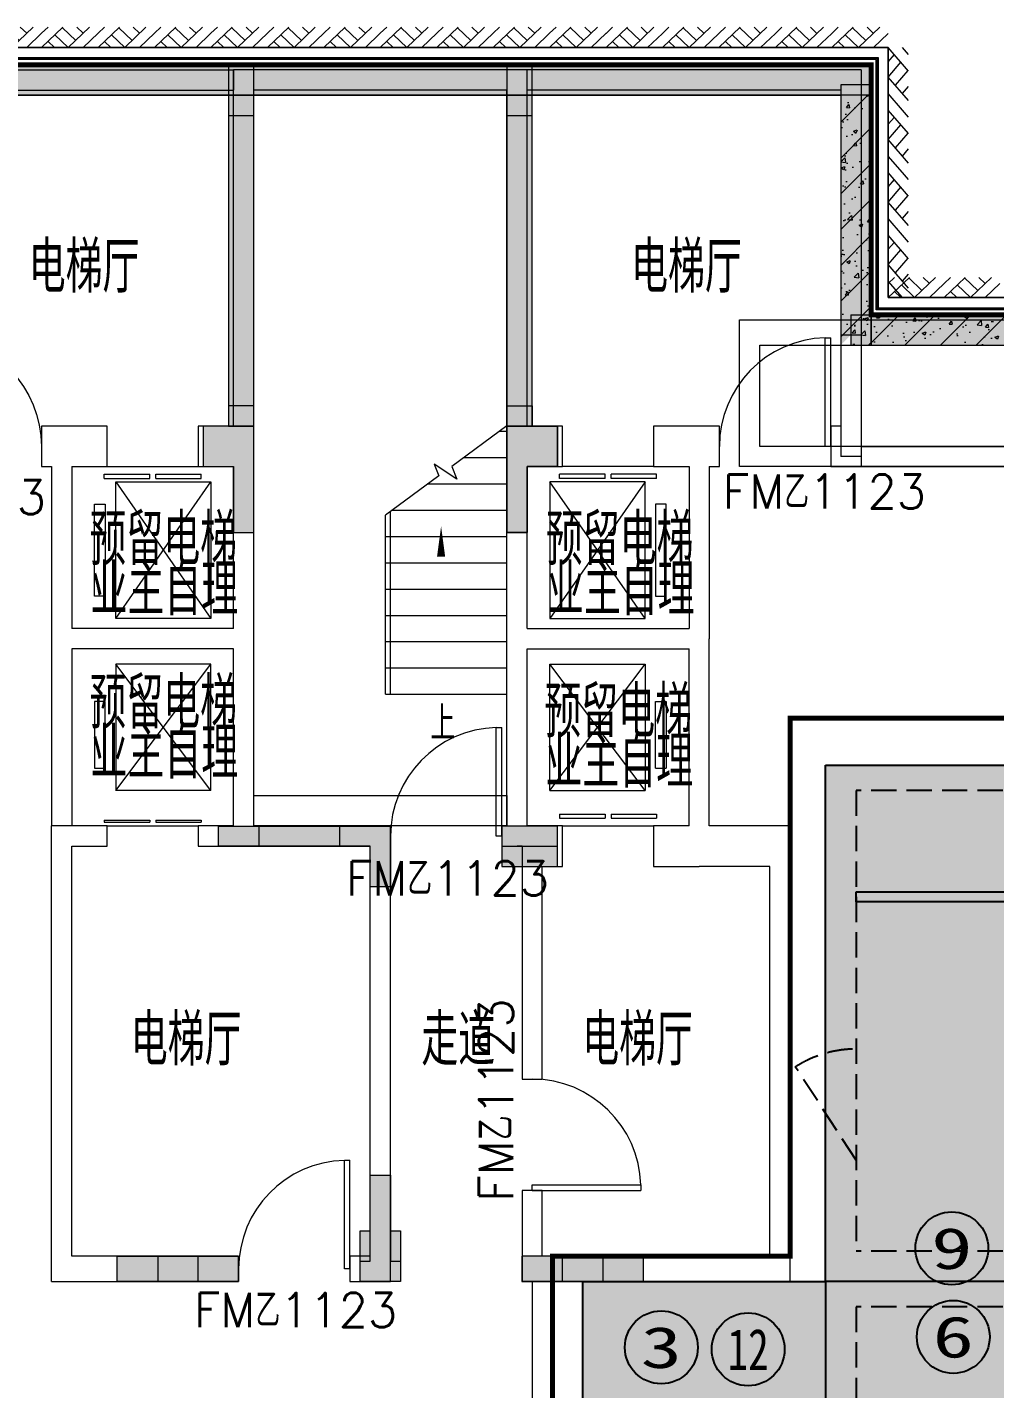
# Model space of a CAD drawing. Extents: x -264757 to 86229, y 4049843 to 4347093.
# Drawn here: x -96979 to -87418, y 4306249 to 4319698 of the extents above; entities that cross this region are included whole.
import ezdxf
from ezdxf.enums import TextEntityAlignment as Align

# ---------------------------------------------------------------- set-up
doc = ezdxf.new("R2010")
doc.units = 0
doc.header["$LTSCALE"] = 1000
doc.header["$MEASUREMENT"] = 0
doc.linetypes.add('AX-01DK-PB01$1$A-001-车位参照B1$0$A-001-车位参照B1$0$A-001-车位参照B1$0$A-H4-001-基本图形$0$A-001-车位B1$0$DASH', pattern=[0.35, 0.25, -0.1])
doc.linetypes.add('DASH', pattern=[0.35, 0.25, -0.1])
doc.layers.add('AX-01DK-PB01$0$AX-001DK-01-PB01-02$0$A-3-WinF(Text)', color=8, linetype='Continuous', plot=False)
for name, color, linetype in [('不利因素1-紧邻消火栓', 7, 'Continuous'), ('不利因素12-不满足一次性出车', 7, 'Continuous'), ('不利因素3-紧邻房间出入口', 7, 'Continuous'), ('不利因素6-双面靠墙', 7, 'Continuous'), ('不可售车位', 255, 'Continuous'), ('子母车位', 7, 'Continuous')]:
    doc.layers.add(name, color=color, linetype=linetype)
doc.layers.add('无关图层', color=8, linetype='Continuous', lineweight=0)
doc.layers.add('车位归属楼栋范围线', color=7, linetype='Continuous', true_color=0x19e6c7)
doc.styles.add('AX-01DK-PB01$0$AX-001DK-01-PB01-02$0$_TCH_WINDOW', font='SIMPLEX', dxfattribs={"bigfont": 'GBCBIG'})
doc.styles.add('AX-01DK-PB01$0$AX-001DK-01-PP01$0$AX-001DK-01-PP01$0$_TCH_DIM', font='SIMPLEX', dxfattribs={"bigfont": 'GBCBIG'})
doc.styles.add('AX-01DK-PB01$0$Standard', font='gbenor.shx', dxfattribs={"bigfont": 'gbcbig.shx'})
doc.styles.add('SX-ACK-PB01-WNC-ALL$0$黑体', font='simhei.ttf')
doc.styles.add('黑体', font='simhei.ttf')

# ---------------------------------------------------------------- blocks, each defined once
blk = doc.blocks.new('A$C741380cb')
at = {"layer": '子母车位', "true_color": 0x0617f9}
h = blk.add_hatch(color=5, dxfattribs=at)
h.dxf.hatch_style = 1
h.paths.add_polyline_path([(2400, 0), (2400, -10400), (0, -10400), (0, 0)])
blk = doc.blocks.new('子母车位1')
at = {"layer": '子母车位', "color": 8, "linetype": 'AX-01DK-PB01$1$A-001-车位参照B1$0$A-001-车位参照B1$0$A-001-车位参照B1$0$A-H4-001-基本图形$0$A-001-车位B1$0$DASH'}
for p, q in [((330318, -478521), (332118, -478521)), ((330318, -478521), (330318, -483071, 0)), ((332118, -478521), (332118, -483071, 0)), ((330318, -483071, 0), (332118, -483071, 0)), ((330318, -483621, 0), (332118, -483621, 0)), ((330318, -483621, 0), (330318, -488371)), ((332118, -483621, 0), (332118, -488371)), ((330318, -488371), (332118, -488371))]:
    blk.add_line(p, q, dxfattribs=at)
at = {"layer": '子母车位', "color": 83}
for p, q in [((330018, -483371, 0), (330018, -488671)), ((330018, -483371, 0), (332418, -483371, 0)), ((332418, -483371, 0), (332418, -488671)), ((330018, -488671), (332418, -488671))]:
    blk.add_line(p, q, dxfattribs=at)
blk.add_lwpolyline([(332418, -478271), (330018, -478271), (330018, -483371), (332418, -483371)], close=True, dxfattribs=at)
at = {"layer": '子母车位'}
blk.add_lwpolyline([(332118, -479521), (330318, -479521), (330318, -479621), (332118, -479621)], close=True, dxfattribs=at)
at = {"layer": '子母车位', "linetype": 'AX-01DK-PB01$1$A-001-车位参照B1$0$A-001-车位参照B1$0$A-001-车位参照B1$0$A-H4-001-基本图形$0$A-001-车位B1$0$DASH'}
for points in [[(330318, -482171), (329718, -481249)], [(332118, -482171), (332718, -481249)]]:
    blk.add_lwpolyline(points, dxfattribs=at)
at = {"layer": '子母车位', "elevation": 0}
blk.add_lwpolyline([(332118, -484621), (330318, -484621), (330318, -484721), (332118, -484721)], close=True, dxfattribs=at)
at = {"layer": '子母车位', "linetype": 'AX-01DK-PB01$1$A-001-车位参照B1$0$A-001-车位参照B1$0$A-001-车位参照B1$0$A-H4-001-基本图形$0$A-001-车位B1$0$DASH', "elevation": 0}
for points in [[(330318, -487471), (329718, -486549)], [(332118, -487471), (332718, -486549)]]:
    blk.add_lwpolyline(points, dxfattribs=at)
at = {"layer": '子母车位', "linetype": 'AX-01DK-PB01$1$A-001-车位参照B1$0$A-001-车位参照B1$0$A-001-车位参照B1$0$A-H4-001-基本图形$0$A-001-车位B1$0$DASH'}
for centre, start, end in [((330318, -482171, 0), 89.9997, 123.0554), ((332118, -482171, 0), 56.9439, 89.9997), ((330318, -487471), 89.9997, 123.0554), ((332118, -487471), 56.9439, 89.9997)]:
    blk.add_arc(centre, 1100, start, end, dxfattribs=at)
at = {"layer": '子母车位', "rotation": 179.9996583709065}
blk.add_blockref('A$C741380cb', (332418, -488671), dxfattribs=at)
blk = doc.blocks.new('SX-ACK-PB01-WNC-ALL$0$20200722.21182536')
at = {"layer": '不利因素3-紧邻房间出入口', "true_color": 0xe4d218}
h = blk.add_hatch(color=52, dxfattribs=at)
h.dxf.hatch_style = 1
edge = h.paths.add_edge_path()
edge.add_arc((360, 360), 360, 0, 360)
at = {"layer": '不利因素3-紧邻房间出入口'}
blk.add_circle((360, 360), 360, dxfattribs=at)
at = {"layer": '不利因素3-紧邻房间出入口', "style": 'SX-ACK-PB01-WNC-ALL$0$黑体', "width": 1.390625}
blk.add_text('3', height=407, dxfattribs=at).set_placement((156, 156), (564, 156), align=Align.FIT)
blk = doc.blocks.new('20200722.21185335')
at = {"layer": '不利因素12-不满足一次性出车', "true_color": 0x201adc}
h = blk.add_hatch(color=182, dxfattribs=at)
h.dxf.hatch_style = 1
edge = h.paths.add_edge_path()
edge.add_arc((360, 360), 360, 0, 360)
at = {"layer": '不利因素12-不满足一次性出车'}
blk.add_circle((360, 360), 360, dxfattribs=at)
at = {"layer": '不利因素12-不满足一次性出车', "style": '黑体', "width": 0.695313}
blk.add_text('12', height=407.3, dxfattribs=at).set_placement((156, 156), (564, 156), align=Align.FIT)
blk = doc.blocks.new('20200722.21175556')
at = {"layer": '不利因素1-紧邻消火栓', "true_color": 0x3c6a45}
h = blk.add_hatch(color=97, dxfattribs=at)
h.dxf.hatch_style = 1
edge = h.paths.add_edge_path()
edge.add_arc((360, 360), 360, 0, 360)
at = {"layer": '不利因素1-紧邻消火栓'}
blk.add_circle((360, 360), 360, dxfattribs=at)
at = {"layer": '不利因素1-紧邻消火栓', "style": '黑体', "width": 1.390625}
blk.add_text('9', height=407, dxfattribs=at).set_placement((156, 156), (564, 156), align=Align.FIT)
blk = doc.blocks.new('SX-ACK-PB01-WNC-ALL$0$20200722.21183455')
at = {"layer": '不利因素6-双面靠墙', "true_color": 0xf2b47b}
h = blk.add_hatch(color=31, dxfattribs=at)
h.dxf.hatch_style = 1
edge = h.paths.add_edge_path()
edge.add_arc((360, 360), 360, 0, 360)
at = {"layer": '不利因素6-双面靠墙'}
blk.add_circle((360, 360), 360, dxfattribs=at)
at = {"layer": '不利因素6-双面靠墙', "style": 'SX-ACK-PB01-WNC-ALL$0$黑体', "width": 1.390625}
blk.add_text('6', height=407, dxfattribs=at).set_placement((156, 156), (564, 156), align=Align.FIT)
blk = doc.blocks.new('销控车位')
at = {"layer": '不可售车位', "true_color": 0x757b8a}
h = blk.add_hatch(color=8, dxfattribs=at)
h.dxf.hatch_style = 1
h.paths.add_polyline_path([(2400, 0), (2400, -5300), (0, -5300), (0, 0)])
at = {"layer": '不可售车位', "color": 8, "true_color": 0x757b8a}
blk.add_lwpolyline([(2400, 0), (2400, -5300), (0, -5300), (0, 0)], close=True, dxfattribs=at)
blk = doc.blocks.new('AX-01DK-PB01$1$$LinePat$素土夯实')
at = {"layer": '无关图层'}
for p, q in [((0, -210), (210, 0)), ((120, -300), (420, 0)), ((420, 0), (608, -188)), ((495, -300), (795, 0)), ((615, 0), (705, -90)), ((315, -105), (502, -293)), ((210, -210), (300, -300)), ((705, -300), (795, -210))]:
    blk.add_line(p, q, dxfattribs=at)
blk = doc.blocks.new('AX-01DK-PB01$0$AX-001DK-01-PP01$0$AX-001DK-01-PP01$0$$DORLIB2D$00000127')
at = {"layer": '无关图层'}
for points in [[(-0.533, 0.795), (-0.533, 0.69)], [(-0.033, 0.795), (-0.533, 0.795)], [(-0.033, 0.795), (-0.033, 0.69)], [(0.533, 0.795), (0.033, 0.795)], [(0.033, 0.795), (0.033, 0.69)], [(0.533, 0.795), (0.533, 0.69)], [(-0.033, 0.69), (-0.533, 0.69)], [(0.533, 0.69), (0.033, 0.69)], [(0.5, 0.5), (-0.5, 0.5)]]:
    blk.add_lwpolyline(points, dxfattribs=at)
blk = doc.blocks.new('AX-01DK-PB01$0$$DorLib2D$00000001')
at = {"layer": '无关图层'}
for p, q in [((0.45, 0.975), (0.5, 0.975)), ((0.45, 0), (0.45, 0.975)), ((0.5, 0), (0.5, 0.975)), ((0.5, 0), (0.45, 0))]:
    blk.add_line(p, q, dxfattribs=at)
at = {"layer": '无关图层', "lineweight": 13}
blk.add_arc((0.475, 0), 0.975, 91.4693, 180, dxfattribs=at)

msp = doc.modelspace()

# ---------------------------------------------------------------- hatches: boundary and pattern name
at = {"layer": '无关图层'}
h = msp.add_hatch(dxfattribs=at)
h.set_pattern_fill('ARMORED', color=256, scale=50, style=0)
h.set_pattern_definition([(50, (-34706.5, 213900), (358.630091, -31.376067), [37.5, -412.5]), (355, (-34706.5, 213900), (-69.375667, 376.096067), [30, -330]), (100.4514, (-34676.6, 213897.4), (289.25469, 344.71977), [31.870095, -350.571056]), (46.1842, (-34706.5, 214000), (533.620524, -82.759507), [56.25, -618.75]), (96.6356, (-34662.03, 213993.1), (467.33135, 487.058935), [47.805144, -525.8565]), (351.1842, (-34706.5, 214000), (467.33097, 487.0593), [45, -495]), (21, (-34656.5, 213975), (298.453526, -201.309445), [37.5, -412.5]), (326, (-34656.5, 213975), (121.657666, 362.575023), [30, -330]), (71.4514, (-34631.62, 213958.22), (420.111314, 161.265248), [31.870095, -350.571056]), (37.5, (-34706.5, 213900), (6.0799277, 166.446927), [0, -326, 0, -335, 0, -331.25]), (7.5, (-34706.5, 213900), (131.534769, 197.205856), [0, -191, 0, -318.5, 0, -126.25]), (327.5, (-34818, 213900), (266.911218, -11.277436), [0, -125, 0, -390, 0, -517.5]), (317.5, (-34868, 213900), (291.593085, 50.052491), [0, -162.5, 0, -259, 0, -367.5]), (45, (-34706.5, 213900), (-176.776695, 176.776695), [])])
h.paths.add_polyline_path([(-98339.4, 4319328), (-88639.4, 4319328.2), (-88639.4, 4319028.2), (-98339.4, 4319028)])
for points in [[(-98139.4, 4319028), (-88939.4, 4319028), (-88639.4, 4319328), (-98139.4, 4319328)], [(-94739.7, 4319328.1), (-94989.7, 4319328.1), (-94989.7, 4318828.1), (-94739.7, 4318828.1)], [(-91989.7, 4319328.1), (-92239.7, 4319328.1), (-92239.7, 4318828.1), (-91989.7, 4318828.1)], [(-88939.4, 4319128), (-88939.4, 4316557.8), (-88639.4, 4316857.8), (-88639.4, 4319128)], [(-88839.4, 4316557.8), (-83039.7, 4316557.8), (-83039.7, 4316857.8), (-88839.4, 4316857.8)], [(-94939.7, 4315358), (-94939.7, 4314708), (-94739.7, 4314708), (-94739.7, 4315958), (-94989.7, 4315958), (-94989.7, 4315758), (-95239.7, 4315758), (-95239.7, 4315358)], [(-92039.7, 4315358), (-92039.7, 4314708), (-92239.7, 4314708), (-92239.7, 4315958), (-91989.7, 4315958), (-91989.7, 4315758), (-91739.7, 4315758), (-91739.7, 4315358)], [(-94689.6, 4311607.8), (-95089.6, 4311607.8), (-95089.6, 4311807.8), (-94689.6, 4311807.8)], [(-93589.6, 4311207.8), (-93589.6, 4311607.8), (-93889.6, 4311607.8), (-93889.6, 4311807.8), (-93389.6, 4311807.8), (-93389.6, 4311207.8)], [(-92289.6, 4311807.8), (-92289.6, 4311407.8), (-91739.6, 4311407.8), (-91739.6, 4311807.8)], [(-93389.7, 4307807.8), (-93289.6, 4307807.8), (-93289.6, 4307307.8), (-93689.9, 4307307.8), (-93689.9, 4307807.8), (-93589.7, 4307807.8), (-93589.7, 4308357.8), (-93389.7, 4308357.8)], [(-95689.6, 4307307.8), (-96089.6, 4307307.8), (-96089.6, 4307557.8), (-95689.6, 4307557.8)], [(-94889.7, 4307307.8), (-95289.7, 4307307.8), (-95289.7, 4307557.8), (-94889.7, 4307557.8)], [(-92089.7, 4307307.8), (-91689.7, 4307307.8), (-91689.7, 4307557.8), (-92089.7, 4307557.8)], [(-91289.9, 4307307.8), (-90889.9, 4307307.8), (-90889.9, 4307557.8), (-91289.9, 4307557.8)]]:
    msp.add_hatch(color=256, dxfattribs=at).paths.add_polyline_path(points)
h = msp.add_hatch(color=256, dxfattribs=at)
h.dxf.hatch_style = 1
h.paths.add_polyline_path([(-94989.7, 4319328.1), (-94739.7, 4319328.1), (-94739.7, 4315758), (-94989.7, 4315758)])
h = msp.add_hatch(color=256, dxfattribs=at)
h.dxf.hatch_style = 1
h.paths.add_polyline_path([(-92239.7, 4319328.1), (-91989.7, 4319328.1), (-91989.7, 4315758), (-92239.7, 4315758)])
h = msp.add_hatch(dxfattribs=at)
h.set_pattern_fill('ARMORED', color=256, scale=50, style=0)
h.set_pattern_definition([(50, (0.18, -50.23), (358.630091, -31.376067), [37.5, -412.5]), (355, (0.2, -50.23), (-69.375667, 376.096067), [30, -330]), (100.4514, (30.07, -52.85), (289.25469, 344.71977), [31.870095, -350.571056]), (46.1842, (0.2, 49.77), (533.620524, -82.759507), [56.25, -618.75]), (96.6356, (44.65, 42.87), (467.33135, 487.058935), [47.805144, -525.8565]), (351.1842, (0.2, 49.77), (467.33097, 487.0593), [45, -495]), (21, (50.18, 24.77), (298.453526, -201.309445), [37.5, -412.5]), (326, (50.2, 24.77), (121.657666, 362.575023), [30, -330]), (71.4514, (75.06, 8), (420.111314, 161.265248), [31.870095, -350.571056]), (37.5, (0.18, -50.23), (6.0799277, 166.446927), [0, -326, 0, -335, 0, -331.25]), (7.5, (0.18, -50.23), (131.534769, 197.205856), [0, -191, 0, -318.5, 0, -126.25]), (327.5, (-111.32, -50.23), (266.911218, -11.277436), [0, -125, 0, -390, 0, -517.5]), (317.5, (-161.32, -50.23), (291.593085, 50.052491), [0, -162.5, 0, -259, 0, -367.5]), (45, (0.18, -50.23), (-176.776695, 176.776695), [])])
h.paths.add_polyline_path([(-88639.3, 4319027.8), (-88939.6, 4319027.8), (-88939.6, 4316557.8), (-88639.3, 4316557.8)])
h = msp.add_hatch(dxfattribs=at)
h.set_pattern_fill('ARMORED', color=256, scale=50, style=0)
h.set_pattern_definition([(50, (-19706.68, 215349.77), (358.630091, -31.376067), [37.5, -412.5]), (355, (-19706.68, 215349.77), (-69.375667, 376.096067), [30, -330]), (100.4514, (-19676.8, 215347.15), (289.25469, 344.71977), [31.870095, -350.571056]), (46.1842, (-19706.68, 215449.77), (533.620524, -82.759507), [56.25, -618.75]), (96.6356, (-19662.2, 215442.87), (467.33135, 487.058935), [47.805144, -525.8565]), (351.1842, (-19706.7, 215449.77), (467.33097, 487.0593), [45, -495]), (21, (-19656.68, 215424.77), (298.453526, -201.309445), [37.5, -412.5]), (326, (-19656.68, 215424.77), (121.657666, 362.575023), [30, -330]), (71.4514, (-19631.8, 215408), (420.111314, 161.265248), [31.870095, -350.571056]), (37.5, (-19706.68, 215349.77), (6.0799277, 166.446927), [0, -326, 0, -335, 0, -331.25]), (7.5, (-19706.68, 215349.77), (131.534769, 197.205856), [0, -191, 0, -318.5, 0, -126.25]), (327.5, (-19818.18, 215349.77), (266.911218, -11.277436), [0, -125, 0, -390, 0, -517.5]), (317.5, (-19868.18, 215349.77), (291.593085, 50.052491), [0, -162.5, 0, -259, 0, -367.5]), (45, (-19706.68, 215349.77), (-176.776695, 176.776695), [])])
h.paths.add_polyline_path([(-83339.4, 4316557.8), (-88639.3, 4316557.8), (-88639.4, 4316857.7), (-83339.4, 4316857.8)])
h = msp.add_hatch(color=256, dxfattribs=at)
h.dxf.hatch_style = 1
h.paths.add_polyline_path([(-95239.7, 4315758), (-95239.7, 4315358), (-94939.7, 4315358), (-94939.7, 4314708), (-94739.7, 4314708), (-94739.7, 4315758)])
h = msp.add_hatch(color=256, dxfattribs=at)
h.dxf.hatch_style = 1
h.paths.add_polyline_path([(-91739.7, 4315358), (-91739.7, 4315758), (-92239.7, 4315758), (-92239.7, 4314708), (-92039.7, 4314708), (-92039.7, 4315358)])
h = msp.add_hatch(color=256, dxfattribs=at)
h.dxf.hatch_style = 1
h.paths.add_polyline_path([(-93389.6, 4311607.8), (-93389.6, 4311207.8), (-93589.6, 4311207.8), (-93589.6, 4311607.8), (-95089.7, 4311607.8), (-95089.7, 4311807.8), (-94739.6, 4311807.8), (-94739.6, 4311807.8), (-92239.6, 4311807.8), (-92239.6, 4311807.8), (-93389.4, 4311807.8), (-93389.4, 4311607.8)])
h = msp.add_hatch(color=256, dxfattribs=at)
h.dxf.hatch_style = 1
h.paths.add_polyline_path([(-92289.6, 4311607.8), (-91739.6, 4311607.8), (-91739.6, 4311807.8), (-92289.6, 4311807.8)])
h = msp.add_hatch(color=256, dxfattribs=at)
h.dxf.hatch_style = 1
h.paths.add_polyline_path([(-93689.9, 4307507.8), (-93589.7, 4307507.8), (-93589.7, 4308357.8), (-93389.7, 4308357.8), (-93389.7, 4307507.8), (-93289.6, 4307507.8), (-93289.6, 4307307.8), (-93689.9, 4307307.8)])
h = msp.add_hatch(color=256, dxfattribs=at)
h.dxf.hatch_style = 1
h.paths.add_polyline_path([(-96089.7, 4307557.8), (-94889.7, 4307557.8), (-94889.7, 4307307.8), (-96089.7, 4307307.8)])
h = msp.add_hatch(color=256, dxfattribs=at)
h.dxf.hatch_style = 1
h.paths.add_polyline_path([(-90889.7, 4307557.8), (-92089.7, 4307557.8), (-92089.7, 4307307.8), (-90889.7, 4307307.8)])

# ---------------------------------------------------------------- linework, layer by layer
for p, q in [((-88469.8, 4319498), (-98509.7, 4319498.5)), ((-98509.7, 4319498.5), (-88469.8, 4319498)), ((-98409.7, 4319398.5), (-88569.8, 4319398)), ((-98399.7, 4319388.5), (-88579.8, 4319388)), ((-88579.8, 4319388), (-88579.8, 4316917.7)), ((-88569.8, 4319398), (-88569.8, 4316927.7)), ((-88469.8, 4317027.7), (-88469.8, 4319498)), ((-88469.8, 4319498), (-88469.8, 4317027.7)), ((-88589.8, 4319378), (-98389.7, 4319378.5)), ((-98239.2, 4319278), (-94938.8, 4319278)), ((-98139.4, 4319328), (-88639.4, 4319328)), ((-92038.8, 4319278), (-94938.8, 4319278)), ((-94938.8, 4319278), (-94938.8, 4319078)), ((-94938.8, 4315758), (-94938.8, 4319278)), ((-92038.8, 4315758), (-92038.8, 4319278)), ((-88738.8, 4319278), (-92038.8, 4319278)), ((-92038.8, 4319078), (-92038.8, 4319278)), ((-88738.8, 4319278), (-88738.8, 4315358)), ((-88589.8, 4316907.7), (-88589.8, 4319378)), ((-88939.4, 4319128), (-88939.4, 4316557.8)), ((-88639.4, 4319128), (-88939.4, 4319128)), ((-88639.4, 4319128), (-88639.4, 4316857.8)), ((-98139.4, 4319028), (-88939.4, 4319028)), ((-98039.2, 4319078), (-94938.8, 4319078)), ((-92238.8, 4319078), (-94738.8, 4319078)), ((-94738.8, 4315458), (-94738.8, 4319078)), ((-92238.8, 4315458), (-92238.8, 4319078)), ((-88938.8, 4319078), (-92038.8, 4319078)), ((-88938.8, 4319078), (-88938.8, 4315758)), ((-83510, 4317027.9), (-88469.8, 4317027.7)), ((-88469.8, 4317027.7), (-83510, 4317027.9)), ((-88839.4, 4316857.8), (-83039.7, 4316857.8)), ((-88839.4, 4316857.8), (-88839.4, 4316557.8)), ((-83390, 4316907.9), (-88589.8, 4316907.7)), ((-88579.8, 4316917.7), (-83400, 4316917.9)), ((-88569.8, 4316927.7), (-83410, 4316927.9)), ((-88939.4, 4316657.8), (-88939.4, 4315458)), ((-88739.4, 4316657.8), (-88939.4, 4316657.8)), ((-88839.4, 4316557.8), (-83039.7, 4316557.8)), ((-88739.4, 4316657.8), (-88739.4, 4315458)), ((-96639.2, 4315758), (-96839, 4315758)), ((-96839, 4315758), (-96839, 4315358)), ((-96188.8, 4315758), (-96639.2, 4315758)), ((-96188.8, 4315358), (-96188.8, 4315758)), ((-94938.8, 4315758), (-95288.8, 4315758)), ((-95288.8, 4315758), (-95288.8, 4315358)), ((-92238.8, 4315761), (-92782.6, 4315360.5)), ((-92238.8, 4313109), (-92238.8, 4315761)), ((-91688.8, 4315758), (-92038.8, 4315758)), ((-91688.8, 4315358), (-91688.8, 4315758)), ((-90338.8, 4315758), (-90788.8, 4315758)), ((-90788.8, 4315758), (-90788.8, 4315358)), ((-90138.6, 4315758), (-90338.8, 4315758)), ((-90138.6, 4315358), (-90138.6, 4315758)), ((-88938.8, 4315758), (-89038.6, 4315758)), ((-89038.6, 4315758), (-89038.6, 4315358)), ((-92309.4, 4315709), (-92238.8, 4315709)), ((-88739.4, 4315558), (-83239.7, 4315558)), ((-96839, 4315358), (-96739.2, 4315358)), ((-96739.2, 4315358), (-96739.2, 4313658)), ((-96539.2, 4315358), (-96539.2, 4313758)), ((-96539.2, 4315358), (-96188.8, 4315358)), ((-95288.8, 4315358), (-94938.8, 4315358)), ((-94938.8, 4313758), (-94938.8, 4315358)), ((-94738.8, 4313658), (-94738.8, 4315458)), ((-92733.4, 4315234.8), (-92957.3, 4315383.7)), ((-92957.3, 4315383.7), (-92911.2, 4315265.8)), ((-92782.6, 4315360.5), (-92733.4, 4315234.8)), ((-92662.4, 4315449), (-92238.8, 4315449)), ((-92238.8, 4313658), (-92238.8, 4315458)), ((-92038.8, 4313758), (-92038.8, 4315358)), ((-92038.8, 4315358), (-91688.8, 4315358)), ((-90788.8, 4315358), (-90438.8, 4315358)), ((-90438.8, 4315358), (-90438.8, 4313758)), ((-90238.8, 4315358), (-90138.6, 4315358)), ((-90238.8, 4315358), (-90238.8, 4313658)), ((-89038.6, 4315358), (-88738.8, 4315358)), ((-88739.4, 4315458), (-88939.4, 4315458)), ((-88939.4, 4315358), (-83039.8, 4315358)), ((-92911.2, 4315265.8), (-93438.8, 4314877)), ((-93015.3, 4315189), (-92238.8, 4315189)), ((-93438.8, 4313109), (-93438.8, 4314877)), ((-93388.8, 4313109), (-93388.8, 4314913.9)), ((-93368.2, 4314929), (-92238.8, 4314929)), ((-93438.8, 4314669), (-92238.8, 4314669)), ((-93438.8, 4314409), (-92238.8, 4314409)), ((-93438.8, 4314149), (-92238.8, 4314149)), ((-93438.8, 4313889), (-92238.8, 4313889)), ((-94938.8, 4313758), (-96539.2, 4313758)), ((-92038.8, 4313758), (-90438.8, 4313758)), ((-96739.2, 4313658), (-96739.2, 4311808)), ((-94738.8, 4311808), (-94738.8, 4313658)), ((-93438.8, 4313629), (-92238.8, 4313629)), ((-92238.8, 4311808), (-92238.8, 4313658)), ((-90238.8, 4311808), (-90238.8, 4313658)), ((-94938.8, 4313558), (-96539.2, 4313558)), ((-96539.2, 4313558), (-96539.2, 4311808)), ((-94938.8, 4311808), (-94938.8, 4313558)), ((-92038.8, 4313558), (-90438.8, 4313558)), ((-92038.8, 4311808), (-92038.8, 4313558)), ((-90438.8, 4311808), (-90438.8, 4313558)), ((-95163.8, 4313408), (-96103.8, 4313408)), ((-96103.8, 4313408), (-96103.8, 4312158)), ((-96103.8, 4312158), (-95163.8, 4313408)), ((-95163.8, 4312158), (-96103.8, 4313408)), ((-95163.8, 4312158), (-95163.8, 4313408)), ((-93438.8, 4313369), (-92238.8, 4313369)), ((-91813.8, 4312158), (-91813.8, 4313408)), ((-91813.8, 4313408), (-90873.8, 4313408)), ((-90873.8, 4312158), (-91813.8, 4313408)), ((-91813.8, 4312158), (-90873.8, 4313408)), ((-90873.8, 4313408), (-90873.8, 4312158)), ((-93438.8, 4313109), (-92238.8, 4313109)), ((-96208.8, 4313038), (-96313.8, 4313038)), ((-96313.8, 4313038), (-96313.8, 4312378)), ((-96208.8, 4312378), (-96208.8, 4313038)), ((-90768.8, 4312378), (-90768.8, 4313038)), ((-90768.8, 4313038), (-90663.8, 4313038)), ((-90663.8, 4313038), (-90663.8, 4312378)), ((-96313.8, 4312378), (-96208.8, 4312378)), ((-90768.8, 4312378), (-90663.8, 4312378)), ((-96539.2, 4311808), (-96739.2, 4311808)), ((-96739, 4307308), (-96739, 4311808)), ((-96188.8, 4311808), (-96739, 4311808)), ((-96188.8, 4311608), (-96188.8, 4311808)), ((-94938.8, 4311808), (-95288.8, 4311808)), ((-95288.8, 4311808), (-95288.8, 4311608)), ((-94738.8, 4311808), (-93489.2, 4311808)), ((-93389.2, 4311808), (-93489.2, 4311808)), ((-93389.2, 4311608), (-93389.2, 4311808)), ((-92238.8, 4311808), (-92289.2, 4311808)), ((-92289.2, 4311808), (-92289.2, 4311608)), ((-91988.8, 4311808), (-92038.8, 4311808)), ((-91688.8, 4311808), (-91988.8, 4311808)), ((-91688.8, 4311408), (-91688.8, 4311808)), ((-90438.8, 4311808), (-90788.8, 4311808)), ((-90788.8, 4311808), (-90788.8, 4311408)), ((-89438.8, 4311808), (-90238.8, 4311808)), ((-89438.8, 4307308), (-89438.8, 4311808)), ((-96539, 4307558), (-96539, 4311608)), ((-96539, 4311608), (-96188.8, 4311608)), ((-95288.8, 4311608), (-94838.8, 4311608)), ((-94838.8, 4311608), (-93589.2, 4311608)), ((-93589.2, 4307558), (-93589.2, 4311608)), ((-93389.2, 4307308), (-93389.2, 4311608)), ((-92289.2, 4311608), (-92138.8, 4311608)), ((-92088.8, 4311608), (-92138.8, 4311608)), ((-92088.8, 4311608), (-92088.8, 4309308)), ((-91888.8, 4309308), (-91888.8, 4311408)), ((-91888.8, 4311408), (-91688.8, 4311408)), ((-90788.8, 4311408), (-90338.8, 4311408)), ((-89638.8, 4311408), (-90338.8, 4311408)), ((-89638.8, 4307558), (-89638.8, 4311408)), ((-92088.8, 4309308), (-91888.8, 4309308)), ((-91888.8, 4308208), (-92088.8, 4308208)), ((-92088.8, 4308208), (-92088.8, 4307308)), ((-91888.8, 4307558), (-91888.8, 4308208)), ((-94889.7, 4307558), (-96539, 4307558)), ((-94889.7, 4307308), (-94889.7, 4307558)), ((-93589.2, 4307558), (-93789.7, 4307558)), ((-93789.7, 4307558), (-93789.7, 4307308)), ((-89638.8, 4307558), (-91888.8, 4307558)), ((-96739, 4307308), (-94889.7, 4307308)), ((-93789.7, 4307308), (-93389.2, 4307308)), ((-89438.8, 4307308), (-92088.8, 4307308)), ((-91989.3, 4307308.1), (-91989.4, 4305208)), ((-91789.3, 4307308.1), (-91989.3, 4307308.1)), ((-91789.4, 4305208), (-91789.3, 4307308.1))]:
    msp.add_line(p, q, dxfattribs=at)
for points in [[(-98339.4, 4319328), (-88639.4, 4319328.2), (-88639.4, 4319028.2), (-98339.4, 4319028)], [(-94739.7, 4319328.1), (-94989.7, 4319328.1), (-94989.7, 4318828.1), (-94739.7, 4318828.1)], [(-91989.7, 4319328.1), (-92239.7, 4319328.1), (-92239.7, 4318828.1), (-91989.7, 4318828.1)], [(-88639.3, 4319027.8), (-88939.6, 4319027.8), (-88939.6, 4316557.8), (-88639.3, 4316557.8)], [(-88639.3, 4316557.8), (-83339.4, 4316557.8), (-83339.4, 4316857.8), (-88639.3, 4316857.8)], [(-89738.8, 4315558), (-89738.8, 4316558), (-82239.2, 4316558), (-82239.2, 4315558)], [(-94939.7, 4315358), (-94939.7, 4314708), (-94739.7, 4314708), (-94739.7, 4315958), (-94989.7, 4315958), (-94989.7, 4315758), (-95239.7, 4315758), (-95239.7, 4315358)], [(-92039.7, 4315358), (-92039.7, 4314708), (-92239.7, 4314708), (-92239.7, 4315958), (-91989.7, 4315958), (-91989.7, 4315758), (-91739.7, 4315758), (-91739.7, 4315358)], [(-95239.7, 4315758), (-95239.7, 4315358), (-94939.7, 4315358), (-94939.7, 4314708), (-94739.7, 4314708), (-94739.7, 4315758)], [(-91739.7, 4315358), (-91739.7, 4315758), (-92239.7, 4315758), (-92239.7, 4314708), (-92039.7, 4314708), (-92039.7, 4315358)], [(-96103.8, 4315208), (-95163.8, 4315208), (-95163.8, 4313858), (-96103.8, 4313858)], [(-90873.8, 4315208), (-91813.8, 4315208), (-91813.8, 4313858), (-90873.8, 4313858)], [(-96313.8, 4314988), (-96208.8, 4314988), (-96208.8, 4314078), (-96313.8, 4314078)], [(-90663.8, 4314988), (-90768.8, 4314988), (-90768.8, 4314078), (-90663.8, 4314078)], [(-93689.7, 4311807.8), (-93689.7, 4311807.8), (-93389.4, 4311807.8), (-93389.4, 4311807.8), (-93389.4, 4311807.8), (-93389.4, 4311607.8), (-93389.6, 4311607.8), (-93389.6, 4311207.8), (-93589.6, 4311207.8), (-93589.6, 4311607.8), (-95089.7, 4311607.8), (-95089.7, 4311807.8)], [(-94689.6, 4311607.8), (-95089.6, 4311607.8), (-95089.6, 4311807.8), (-94689.6, 4311807.8)], [(-93589.6, 4311207.8), (-93589.6, 4311607.8), (-93889.6, 4311607.8), (-93889.6, 4311807.8), (-93389.6, 4311807.8), (-93389.6, 4311207.8)], [(-92289.6, 4311607.8), (-91739.6, 4311607.8), (-91739.6, 4311807.8), (-92289.6, 4311807.8)], [(-92289.6, 4311807.8), (-92289.6, 4311407.8), (-91739.6, 4311407.8), (-91739.6, 4311807.8)], [(-93689.9, 4307507.8), (-93589.7, 4307507.8), (-93589.7, 4308357.8), (-93389.7, 4308357.8), (-93389.7, 4307507.8), (-93289.6, 4307507.8), (-93289.6, 4307307.8), (-93689.9, 4307307.8)], [(-93389.7, 4307807.8), (-93289.6, 4307807.8), (-93289.6, 4307307.8), (-93689.9, 4307307.8), (-93689.9, 4307807.8), (-93589.7, 4307807.8), (-93589.7, 4308357.8), (-93389.7, 4308357.8)], [(-96089.7, 4307557.8), (-94889.7, 4307557.8), (-94889.7, 4307307.8), (-96089.7, 4307307.8)], [(-95689.6, 4307307.8), (-96089.6, 4307307.8), (-96089.6, 4307557.8), (-95689.6, 4307557.8)], [(-94889.7, 4307307.8), (-95289.7, 4307307.8), (-95289.7, 4307557.8), (-94889.7, 4307557.8)], [(-90889.7, 4307557.8), (-92089.7, 4307557.8), (-92089.7, 4307307.8), (-90889.7, 4307307.8)], [(-92089.7, 4307307.8), (-91689.7, 4307307.8), (-91689.7, 4307557.8), (-92089.7, 4307557.8)], [(-91289.9, 4307307.8), (-90889.9, 4307307.8), (-90889.9, 4307557.8), (-91289.9, 4307557.8)]]:
    msp.add_lwpolyline(points, close=True, dxfattribs=at)
at = {"layer": '无关图层', "ltscale": 0.5}
for points in [[(-94739.7, 4319328.1), (-94989.7, 4319328.1), (-94989.7, 4315758), (-94739.7, 4315758)], [(-91989.7, 4319328.1), (-92239.7, 4319328.1), (-92239.7, 4315758), (-91989.7, 4315758)]]:
    msp.add_lwpolyline(points, close=True, dxfattribs=at)
at = {"layer": '无关图层'}
for points in [[(-89039, 4315358), (-89938.8, 4315358), (-89938.8, 4316808), (-82039.2, 4316808), (-82039.2, 4315358), (-89039, 4315358)], [(-96103.8, 4313858), (-95163.8, 4315208)], [(-96103.8, 4315208), (-95163.8, 4313858)], [(-90873.8, 4313858), (-91813.8, 4315208)], [(-90873.8, 4315208), (-91813.8, 4313858)], [(-95163.8, 4312158), (-96103.8, 4312158)], [(-91813.8, 4312158), (-90873.8, 4312158)], [(-94738.8, 4311809), (-94738.8, 4312109), (-92238.8, 4312109), (-92238.8, 4311809), (-94738.8, 4311808), (-94738.8, 4312109)]]:
    msp.add_lwpolyline(points, dxfattribs=at)
msp.add_lwpolyline([(-92888.8, 4313109, 0, 0, 0), (-92888.8, 4314769, 0, 80, 0), (-92888.8, 4314469, 0, 0, 0)], format="xyseb", dxfattribs=at)
at = {"layer": '车位归属楼栋范围线', "linetype": 'DASH', "ltscale": 5, "const_width": 50}
msp.add_lwpolyline([(-91675.2, 4296522.8), (-91675.2, 4303108), (-101089.7, 4303108), (-101089.7, 4307258), (-102589.6, 4307258), (-102589.6, 4309208), (-101089.7, 4309208), (-101089.7, 4316858), (-98339.4, 4316857.6), (-98339.4, 4319328), (-88639.4, 4319328), (-88639.3, 4316857.8), (-83339.6, 4316856.5), (-83339.7, 4319328.8), (-73639.4, 4319328.8), (-73639.4, 4316859.2), (-68339, 4316859.2), (-68339.1, 4319330.2), (-58639, 4319330.2), (-58639.4, 4316857.6), (-55889.3, 4316857.4), (-55889.3, 4313051.8), (-52505.7, 4313051.8)], dxfattribs=at)
msp.add_lwpolyline([(-91489.1, 4261290.7), (-78839.6, 4261290.7), (-78839.6, 4267288), (-69884.5, 4267288), (-69884.5, 4261658.5), (-69884.5, 4260878), (-54338.3, 4260878), (-54338.3, 4272552.9), (-61895.3, 4272552.9), (-61895.3, 4307557.8), (-67539.6, 4307557.8), (-67539.6, 4313016.8), (-74742.8, 4313016.8), (-74742.8, 4307558), (-82539.6, 4307558), (-82539.6, 4312873.6), (-89438.8, 4312873.6), (-89438.8, 4307558), (-91789.2, 4307558), (-91790.5, 4278306.9), (-91537.9, 4278306.9)], close=True, dxfattribs=at)

# ---------------------------------------------------------------- block references
at = {"layer": '不利因素1-紧邻消火栓'}
msp.add_blockref('20200722.21175556', (-88202, 4307275.8, 0), dxfattribs=at)
at = {"layer": '不利因素12-不满足一次性出车'}
msp.add_blockref('20200722.21185335', (-90214.9, 4306278.3, 0), dxfattribs=at)
at = {"layer": '不利因素3-紧邻房间出入口'}
msp.add_blockref('SX-ACK-PB01-WNC-ALL$0$20200722.21182536', (-91072.7, 4306297.9, 0), dxfattribs=at)
at = {"layer": '不利因素6-双面靠墙'}
msp.add_blockref('SX-ACK-PB01-WNC-ALL$0$20200722.21183455', (-88187.7, 4306401.2, 0), dxfattribs=at)
at = {"layer": '不可售车位'}
msp.add_blockref('销控车位', (-91489, 4307307.8, 0), dxfattribs=at)
at = {"layer": '子母车位', "xscale": -1, "rotation": 359.9996583709064}
msp.add_blockref('子母车位1', (243332, 4790677.1), dxfattribs=at)
at = {"layer": '无关图层'}
for name, p, xscale, yscale, zscale, rotation in [('AX-01DK-PB01$1$$LinePat$素土夯实', (-96836.4, 4319498.4), 0.7016044912031139, 0.6666666666666666, 0.6666666666666666, 179.9970067525557), ('AX-01DK-PB01$1$$LinePat$素土夯实', (-96278.6, 4319498.4), 0.7016044912031139, 0.6666666666666666, 0.6666666666666666, 179.9970067525557), ('AX-01DK-PB01$1$$LinePat$素土夯实', (-95720.9, 4319498.4), 0.7016044912031139, 0.6666666666666666, 0.6666666666666666, 179.9970067525557), ('AX-01DK-PB01$1$$LinePat$素土夯实', (-95163.1, 4319498.4), 0.7016044912031139, 0.6666666666666666, 0.6666666666666666, 179.9970067525557), ('AX-01DK-PB01$1$$LinePat$素土夯实', (-94605.3, 4319498.3), 0.7016044912031139, 0.6666666666666666, 0.6666666666666666, 179.9970067525557), ('AX-01DK-PB01$1$$LinePat$素土夯实', (-94047.5, 4319498.3), 0.7016044912031139, 0.6666666666666666, 0.6666666666666666, 179.9970067525557), ('AX-01DK-PB01$1$$LinePat$素土夯实', (-93489.8, 4319498.3), 0.7016044912031139, 0.6666666666666666, 0.6666666666666666, 179.9970067525557), ('AX-01DK-PB01$1$$LinePat$素土夯实', (-92932, 4319498.2), 0.7016044912031139, 0.6666666666666666, 0.6666666666666666, 179.9970067525557), ('AX-01DK-PB01$1$$LinePat$素土夯实', (-92374.2, 4319498.2), 0.7016044912031139, 0.6666666666666666, 0.6666666666666666, 179.9970067525557), ('AX-01DK-PB01$1$$LinePat$素土夯实', (-91816.4, 4319498.2), 0.7016044912031139, 0.6666666666666666, 0.6666666666666666, 179.9970067525557), ('AX-01DK-PB01$1$$LinePat$素土夯实', (-91258.7, 4319498.2), 0.7016044912031139, 0.6666666666666666, 0.6666666666666666, 179.9970067525557), ('AX-01DK-PB01$1$$LinePat$素土夯实', (-90700.9, 4319498.1), 0.7016044912031139, 0.6666666666666666, 0.6666666666666666, 179.9970067525557), ('AX-01DK-PB01$1$$LinePat$素土夯实', (-90143.1, 4319498.1), 0.7016044912031139, 0.6666666666666666, 0.6666666666666666, 179.9970067525557), ('AX-01DK-PB01$1$$LinePat$素土夯实', (-89585.3, 4319498.1), 0.7016044912031139, 0.6666666666666666, 0.6666666666666666, 179.9970067525557), ('AX-01DK-PB01$1$$LinePat$素土夯实', (-89027.5, 4319498), 0.7016044912031139, 0.6666666666666666, 0.6666666666666666, 179.9970067525557), ('AX-01DK-PB01$1$$LinePat$素土夯实', (-88469.8, 4319498), 0.7016044912031139, 0.6666666666666666, 0.6666666666666666, 179.9970067525557), ('AX-01DK-PB01$1$$LinePat$素土夯实', (-88469.8, 4318880.4), 0.7768403299817501, 0.6666666666666666, 0.6666666666666666, 89.99855402904909), ('AX-01DK-PB01$1$$LinePat$素土夯实', (-88469.8, 4318262.8), 0.7768403299817501, 0.6666666666666666, 0.6666666666666666, 89.99855402904909), ('AX-01DK-PB01$1$$LinePat$素土夯实', (-88469.8, 4317645.2), 0.7768403299817501, 0.6666666666666666, 0.6666666666666666, 89.99855402904909), ('AX-01DK-PB01$1$$LinePat$素土夯实', (-88469.8, 4317027.7), 0.7768403299817501, 0.6666666666666666, 0.6666666666666666, 89.99855402904909), ('AX-01DK-PB01$1$$LinePat$素土夯实', (-87918.7, 4317027.7), 0.6932020852786814, 0.6666666666666666, 0.6666666666666666, 180.0030027631775), ('AX-01DK-PB01$1$$LinePat$素土夯实', (-87367.6, 4317027.7), 0.6932020852786814, 0.6666666666666666, 0.6666666666666666, 180.0030027631775), ('AX-01DK-PB01$0$AX-001DK-01-PP01$0$AX-001DK-01-PP01$0$$DORLIB2D$00000127', (-91238.8, 4315558), -900, 400, 400, 180.0000000000889), ('AX-01DK-PB01$0$AX-001DK-01-PP01$0$AX-001DK-01-PP01$0$$DORLIB2D$00000127', (-95738.8, 4311708), -900, 200, 200, 7.469757399464518e-09), ('AX-01DK-PB01$0$AX-001DK-01-PP01$0$AX-001DK-01-PP01$0$$DORLIB2D$00000127', (-91238.8, 4311608), 900, -400, 400, 179.9999999928206)]:
    msp.add_blockref(name, p, dxfattribs=dict(at, xscale=xscale, yscale=yscale, zscale=zscale, rotation=rotation))
ref = msp.add_blockref('AX-01DK-PB01$0$$DorLib2D$00000001', (-97389, 4315558), dxfattribs=dict(at, xscale=-1100, yscale=1100, zscale=400))
ref.add_attrib('A', 'FM乙1123', (-98800.9, 4314887.7), dxfattribs={"layer": 'AX-01DK-PB01$0$AX-001DK-01-PB01-02$0$A-3-WinF(Text)', "height": 337.59, "style": 'AX-01DK-PB01$0$AX-001DK-01-PB01-02$0$_TCH_WINDOW'})
ref = msp.add_blockref('AX-01DK-PB01$0$$DorLib2D$00000001', (-89588.6, 4315558), dxfattribs=dict(at, xscale=-1100, yscale=-1100, zscale=400, rotation=180.0000000001067))
ref.add_attrib('A', 'FM乙1123', (-90105.3, 4314942.8), dxfattribs={"layer": 'AX-01DK-PB01$0$AX-001DK-01-PB01-02$0$A-3-WinF(Text)', "height": 337.59, "style": 'AX-01DK-PB01$0$AX-001DK-01-PB01-02$0$_TCH_WINDOW'})
at = {"layer": '无关图层', "xscale": -900, "yscale": -400, "zscale": 400}
msp.add_blockref('AX-01DK-PB01$0$AX-001DK-01-PP01$0$AX-001DK-01-PP01$0$$DORLIB2D$00000127', (-95738.8, 4315558), dxfattribs=at)
at = {"layer": '无关图层'}
ref = msp.add_blockref('AX-01DK-PB01$0$$DorLib2D$00000001', (-92839.2, 4311708), dxfattribs=dict(at, xscale=1100, yscale=1100, zscale=200))
ref.add_attrib('A', 'FM乙1123', (-93830.2, 4311122.8), dxfattribs={"layer": 'AX-01DK-PB01$0$AX-001DK-01-PB01-02$0$A-3-WinF(Text)', "height": 337.59, "style": 'AX-01DK-PB01$0$AX-001DK-01-PB01-02$0$_TCH_WINDOW'})
ref = msp.add_blockref('AX-01DK-PB01$0$$DorLib2D$00000001', (-91988.8, 4308758), dxfattribs=dict(at, xscale=-1100, yscale=-1100, zscale=200, rotation=90.0000000001365))
ref.add_attrib('A', 'FM乙1123', (-92177.7, 4308097), dxfattribs={"layer": 'AX-01DK-PB01$0$AX-001DK-01-PB01-02$0$A-3-WinF(Text)', "height": 337.59, "rotation": 90, "style": 'AX-01DK-PB01$0$AX-001DK-01-PB01-02$0$_TCH_WINDOW'})
ref = msp.add_blockref('AX-01DK-PB01$0$$DorLib2D$00000001', (-94339.7, 4307433), dxfattribs=dict(at, xscale=1100, yscale=1100, zscale=250, rotation=4.404644615492341e-10))
ref.add_attrib('A', 'FM乙1123', (-95330.7, 4306857.8), dxfattribs={"layer": 'AX-01DK-PB01$0$AX-001DK-01-PB01-02$0$A-3-WinF(Text)', "height": 337.59, "style": 'AX-01DK-PB01$0$AX-001DK-01-PB01-02$0$_TCH_WINDOW'})

# ---------------------------------------------------------------- texts
for s, height, style, p in [('电梯厅', 506.38, 'AX-01DK-PB01$0$Standard', (-96964, 4317074.8)), ('电梯厅', 506.38, 'AX-01DK-PB01$0$Standard', (-91011.4, 4317074.8)), ('预留电梯', 506.38, 'AX-01DK-PB01$0$Standard', (-96363.8, 4314384.6)), ('预留电梯', 506.38, 'AX-01DK-PB01$0$Standard', (-91853.3, 4314384.6)), ('业主自理', 506.38, 'AX-01DK-PB01$0$Standard', (-96352.7, 4313890.2)), ('业主自理', 506.38, 'AX-01DK-PB01$0$Standard', (-91842.2, 4313890.2)), ('预留电梯', 506.38, 'AX-01DK-PB01$0$Standard', (-96363.8, 4312770.8)), ('预留电梯', 506.38, 'AX-01DK-PB01$0$Standard', (-91868.3, 4312683.2)), ('上', 337.6, 'AX-01DK-PB01$0$AX-001DK-01-PP01$0$AX-001DK-01-PP01$0$_TCH_DIM', (-92993.1, 4312654)), ('业主自理', 506.38, 'AX-01DK-PB01$0$Standard', (-96352.7, 4312276.4)), ('业主自理', 506.38, 'AX-01DK-PB01$0$Standard', (-91857.1, 4312188.8)), ('电梯厅', 506.38, 'AX-01DK-PB01$0$Standard', (-95955.6, 4309441.9)), ('走道', 506.38, 'AX-01DK-PB01$0$Standard', (-93084.2, 4309441.9)), ('电梯厅', 506.38, 'AX-01DK-PB01$0$Standard', (-91494.5, 4309441.9))]:
    msp.add_text(s, height=height, dxfattribs=dict(at, style=style)).set_placement(p)

doc.saveas('drawing.dxf')
